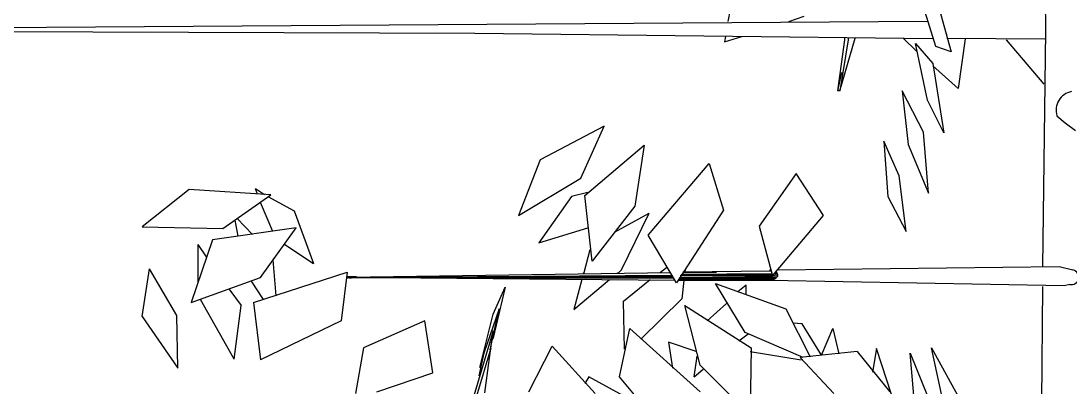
# Model space of a CAD drawing. Header units: millimetres. Extents: x 563079 to 571925, y 2063830 to 2067381.
# Drawn here: x 570868.21 to 570873.103, y 2066600.11 to 2066601.819 of the extents above; entities that cross this region are included whole.
import ezdxf

# ---------------------------------------------------------------- set-up
doc = ezdxf.new("R2010")
doc.units = ezdxf.units.MM
doc.header["$MEASUREMENT"] = 0
doc.layers.add('SO', color=48, linetype='Continuous')

# ---------------------------------------------------------------- blocks, each defined once
blk = doc.blocks.new('fasfsfsdf')
at = {"color": 99, "linetype": 'ByBlock'}
for p, q in [((596094.1638, 2065635.7386), (596094.1591, 2065636.0597)), ((596092.7081, 2065635.9277), (596092.6796, 2065635.785)), ((596093.65, 2065635.6672), (596093.593, 2065635.8527)), ((596093.6643, 2065635.8492), (596093.7214, 2065635.6422)), ((596093.612, 2065635.785), (596087.6085, 2065635.7421)), ((596092.965, 2065635.785), (596093.0364, 2065635.8099)), ((596091.4998, 2065635.7279), (596087.6085, 2065635.7421)), ((596093.6358, 2065635.7029), (596091.4998, 2065635.7279)), ((596092.6701, 2065635.7136), (596092.6653, 2065635.6886)), ((596092.6653, 2065635.6886), (596092.7462, 2065635.7136)), ((596094.1495, 2065634.6397), (596094.1638, 2065635.7386)), ((596093.1934, 2065635.4603), (596093.2267, 2065635.6993)), ((596093.2029, 2065635.4603), (596093.2742, 2065635.7065)), ((596093.2409, 2065635.6993), (596093.2029, 2065635.4603)), ((596093.2267, 2065635.6993), (596093.2267, 2065635.71)), ((596093.2409, 2065635.7065), (596093.2409, 2065635.6993)), ((596093.4978, 2065635.7065), (596093.5597, 2065635.6458)), ((596093.5549, 2065635.6815), (596093.6358, 2065635.5887)), ((596093.612, 2065635.4175), (596093.5549, 2065635.6815)), ((596093.7214, 2065635.6422), (596093.65, 2065635.6672)), ((596093.7024, 2065635.7065), (596094.1591, 2065635.7029)), ((596093.788, 2065635.7029), (596093.7547, 2065635.471)), ((596093.9783, 2065635.6993), (596094.1543, 2065635.4924)), ((596093.6358, 2065635.5887), (596093.6881, 2065635.264)), ((596093.7547, 2065635.471), (596093.6358, 2065635.578)), ((596093.1934, 2065635.4603), (596093.2124, 2065635.5459)), ((596093.2029, 2065635.4603), (596093.1934, 2065635.4603)), ((596093.4931, 2065635.4603), (596093.5216, 2065635.2105)), ((596093.593, 2065635.2676), (596093.4931, 2065635.4603)), ((596093.6881, 2065635.264), (596093.612, 2065635.4175)), ((596094.2152, 2065635.3441), (596094.2542, 2065635.3104)), ((596094.2152, 2065635.3441), (596094.2152, 2065635.3441)), ((596092.104, 2065635.2962), (596091.8043, 2065635.1392)), ((596091.9946, 2065635.0535), (596092.104, 2065635.2962)), ((596094.2542, 2065635.3104), (596094.3018, 2065635.2748)), ((596093.4074, 2065635.2248), (596093.4265, 2065634.9679)), ((596093.4788, 2065635.0642), (596093.4074, 2065635.2248)), ((596093.6167, 2065634.9822), (596093.593, 2065635.2676)), ((596092.0136, 2065634.9715), (596092.2895, 2065635.207)), ((596092.2895, 2065635.207), (596092.2467, 2065634.9215)), ((596093.5216, 2065635.2105), (596093.6167, 2065634.9822)), ((596091.8043, 2065635.1392), (596091.7044, 2065634.8787)), ((596092.3085, 2065634.786), (596092.594, 2065635.1213)), ((596092.594, 2065635.1213), (596092.6606, 2065634.9037)), ((596091.7044, 2065634.8787), (596091.9946, 2065635.0535)), ((596092.9983, 2065635.075), (596092.8271, 2065634.8288)), ((596093.1268, 2065634.8787), (596092.9983, 2065635.075)), ((596093.5121, 2065634.8038), (596093.4788, 2065635.0642)), ((596090.1678, 2065635), (596089.949, 2065634.8252)), ((596090.5484, 2065634.9751), (596090.1678, 2065635)), ((596090.5199, 2065634.9751), (596090.477, 2065635.0036)), ((596090.4866, 2065634.9786), (596090.477, 2065635.0036)), ((596092.0279, 2065634.9858), (596091.9518, 2065634.9679)), ((596090.3248, 2065634.8181), (596090.5484, 2065634.9751)), ((596090.5579, 2065634.8038), (596090.5008, 2065634.9394)), ((596090.5341, 2065634.9679), (596090.6578, 2065634.9001)), ((596091.9518, 2065634.9679), (596091.7995, 2065634.7503)), ((596092.0469, 2065634.6647), (596092.0136, 2065634.9715)), ((596093.4265, 2065634.9679), (596093.5121, 2065634.8038)), ((596090.6578, 2065634.9001), (596090.7482, 2065634.6539)), ((596092.2467, 2065634.9215), (596092.0469, 2065634.6647)), ((596092.1515, 2065634.8002), (596092.3133, 2065634.8894)), ((596092.1848, 2065634.6254), (596092.3133, 2065634.8894)), ((596092.6606, 2065634.9037), (596092.4417, 2065634.5648)), ((596090.3962, 2065634.7824), (596090.3819, 2065634.8573)), ((596090.4628, 2065634.7895), (596090.3914, 2065634.8644)), ((596092.8889, 2065634.5969), (596093.1268, 2065634.8787)), ((596089.949, 2065634.8252), (596090.3248, 2065634.8181)), ((596090.6673, 2065634.8216), (596090.2772, 2065634.7645)), ((596090.5008, 2065634.5897), (596090.6673, 2065634.8216)), ((596091.7995, 2065634.7503), (596092.0279, 2065634.8216)), ((596092.4417, 2065634.5648), (596092.3085, 2065634.786)), ((596092.8271, 2065634.8288), (596092.8889, 2065634.5969)), ((596090.2772, 2065634.7645), (596090.1773, 2065634.472)), ((596090.2106, 2065634.5683), (596090.2106, 2065634.7431)), ((596090.2487, 2065634.6861), (596090.2106, 2065634.7431)), ((596090.6102, 2065634.7467), (596090.7482, 2065634.6539)), ((596092.0374, 2065634.7182), (596092.0088, 2065634.6111)), ((596090.5579, 2065634.6718), (596090.5722, 2065634.5041)), ((596092.3656, 2065634.6147), (596092.3942, 2065634.6361)), ((596092.9127, 2065634.6254), (596094.2257, 2065634.6397)), ((596094.2257, 2065634.6397), (596094.2901, 2065634.6246)), ((596089.949, 2065634.4078), (596089.9823, 2065634.629)), ((596090.1107, 2065634.4113), (596089.9823, 2065634.629)), ((596090.1773, 2065634.472), (596090.5008, 2065634.5897)), ((596090.4675, 2065634.472), (596090.9052, 2065634.6147)), ((596090.9052, 2065634.6147), (596090.8766, 2065634.3864)), ((596092.4132, 2065634.6111), (596090.9052, 2065634.5897)), ((596090.9052, 2065634.5897), (596090.9052, 2065634.5933)), ((596090.9052, 2065634.5933), (596090.948, 2065634.5933)), ((596090.9052, 2065634.5897), (596092.4227, 2065634.5897)), ((596090.9099, 2065634.5862), (596090.9052, 2065634.5897)), ((596090.9052, 2065634.5897), (596090.9242, 2065634.5862)), ((596090.9147, 2065634.5862), (596090.9052, 2065634.5897)), ((596090.9099, 2065634.5897), (596092.4179, 2065634.6004)), ((596092.4179, 2065634.5969), (596090.9099, 2065634.5897)), ((596092.4227, 2065634.5933), (596090.9099, 2065634.5897)), ((596090.9099, 2065634.5897), (596092.4275, 2065634.5862)), ((596092.4322, 2065634.5755), (596090.9099, 2065634.5897)), ((596090.9099, 2065634.5897), (596090.9099, 2065634.5862)), ((596092.0088, 2065634.6076), (596092.0041, 2065634.6076)), ((596092.0088, 2065634.6111), (596092.0088, 2065634.6076)), ((596092.1658, 2065634.6076), (596092.1658, 2065634.6111)), ((596092.1658, 2065634.6111), (596092.1706, 2065634.6111)), ((596092.1706, 2065634.6111), (596092.1848, 2065634.6254)), ((596092.3656, 2065634.6111), (596092.3656, 2065634.6147)), ((596092.3656, 2065634.6111), (596092.3656, 2065634.6111)), ((596092.4179, 2065634.6004), (596092.4179, 2065634.5969)), ((596092.4227, 2065634.5897), (596092.4227, 2065634.5933)), ((596092.456, 2065634.5897), (596092.9127, 2065634.5933)), ((596092.456, 2065634.5862), (596092.456, 2065634.5897)), ((596092.456, 2065634.5897), (596092.9079, 2065634.5897)), ((596092.4608, 2065634.5969), (596092.4608, 2065634.6004)), ((596092.4608, 2065634.6004), (596092.8841, 2065634.6004)), ((596092.8841, 2065634.5969), (596092.4608, 2065634.5969)), ((596092.4655, 2065634.604), (596092.8841, 2065634.6076)), ((596092.8841, 2065634.604), (596092.4655, 2065634.6004)), ((596092.4655, 2065634.6004), (596092.4655, 2065634.604)), ((596092.8794, 2065634.6183), (596092.4703, 2065634.6147)), ((596092.4703, 2065634.6147), (596092.6273, 2065634.6147)), ((596092.4845, 2065634.6325), (596092.4798, 2065634.6183)), ((596092.4798, 2065634.6183), (596092.4798, 2065634.6147)), ((596092.4798, 2065634.6147), (596092.4798, 2065634.6147)), ((596092.8604, 2065634.6183), (596092.8604, 2065634.6183)), ((596092.8746, 2065634.6254), (596092.8794, 2065634.6254)), ((596092.8794, 2065634.6254), (596092.8794, 2065634.6254)), ((596092.8841, 2065634.6004), (596092.8841, 2065634.604)), ((596092.8889, 2065634.5969), (596092.8841, 2065634.5969)), ((596092.9127, 2065634.5933), (596092.8841, 2065634.5755)), ((596092.9127, 2065634.6004), (596092.8889, 2065634.5969)), ((596092.8937, 2065634.604), (596092.9127, 2065634.6076)), ((596092.9079, 2065634.6111), (596092.8984, 2065634.6076)), ((596092.9032, 2065634.6147), (596092.9032, 2065634.6111)), ((596092.9032, 2065634.6111), (596092.9079, 2065634.6111)), ((596092.9079, 2065634.6111), (596092.9079, 2065634.6218)), ((596092.9127, 2065634.6076), (596092.9079, 2065634.6111)), ((596092.9127, 2065634.5933), (596092.9127, 2065634.6076)), ((596092.9127, 2065634.604), (596092.9127, 2065634.6004)), ((596092.9127, 2065634.5933), (596092.9127, 2065634.6004)), ((596092.9127, 2065634.5969), (596092.9127, 2065634.5933)), ((596090.5151, 2065634.4863), (596090.458, 2065634.5719)), ((596090.9242, 2065634.5862), (596090.9147, 2065634.5862)), ((596091.5855, 2065634.4185), (596091.6425, 2065634.5433)), ((596091.6425, 2065634.5433), (596091.5855, 2065634.3079)), ((596091.9993, 2065634.579), (596091.9613, 2065634.4399)), ((596091.9613, 2065634.4399), (596092.1278, 2065634.579)), ((596092.1944, 2065634.4791), (596092.318, 2065634.579)), ((596092.4465, 2065634.5755), (596092.4512, 2065634.579)), ((596092.8841, 2065634.5755), (596092.4465, 2065634.5755)), ((596092.9032, 2065634.5826), (596092.4512, 2065634.5826)), ((596092.4512, 2065634.579), (596092.8984, 2065634.579)), ((596092.9032, 2065634.5862), (596092.456, 2065634.5862)), ((596092.475, 2065634.5755), (596092.4655, 2065634.4898)), ((596092.6225, 2065634.5612), (596092.9507, 2065634.4434)), ((596092.7605, 2065634.3328), (596092.6225, 2065634.5612)), ((596092.7652, 2065634.554), (596092.7272, 2065634.5219)), ((596092.7652, 2065634.5077), (596092.7652, 2065634.554)), ((596094.2494, 2065634.5505), (596092.8746, 2065634.5755)), ((596092.9032, 2065634.5826), (596092.9032, 2065634.5862)), ((596092.9032, 2065634.5862), (596092.9032, 2065634.5826)), ((596094.1448, 2065634.0082), (596094.1495, 2065634.5469)), ((596094.2748, 2065634.5568), (596094.2494, 2065634.5505)), ((596090.3534, 2065634.5362), (596090.4104, 2065634.4577)), ((596092.4655, 2065634.4898), (596092.2752, 2065634.3007)), ((596090.3771, 2065634.208), (596090.2202, 2065634.4863)), ((596090.3771, 2065634.208), (596090.4104, 2065634.4577)), ((596090.4675, 2065634.472), (596090.5008, 2065634.2044)), ((596091.614, 2065634.4434), (596091.5426, 2065634.2365)), ((596091.5712, 2065634.2508), (596091.614, 2065634.4434)), ((596092.1991, 2065634.2543), (596092.1944, 2065634.4791)), ((596092.4798, 2065634.4577), (596092.789, 2065634.2615)), ((596092.5511, 2065634.1794), (596092.4798, 2065634.4577)), ((596092.6748, 2065634.4684), (596092.5844, 2065634.3864)), ((596092.9507, 2065634.4434), (596093.0649, 2065634.2187)), ((596089.949, 2065634.4078), (596090.1155, 2065634.1652)), ((596090.1155, 2065634.1652), (596090.1107, 2065634.4113)), ((596091.5236, 2065634.1687), (596091.5855, 2065634.4185)), ((596090.8766, 2065634.3864), (596090.5008, 2065634.2044)), ((596091.2667, 2065634.3864), (596090.9813, 2065634.2615)), ((596091.3048, 2065634.1437), (596091.2667, 2065634.3864)), ((596092.1753, 2065634.1259), (596092.2229, 2065634.3507)), ((596092.2229, 2065634.3507), (596092.5511, 2065634.0546)), ((596093.0269, 2065634.3721), (596092.984, 2065634.3757)), ((596093.1172, 2065634.2258), (596093.0269, 2065634.3721)), ((596093.1172, 2065634.2258), (596093.1696, 2065634.3507)), ((596093.1696, 2065634.3507), (596093.1981, 2065634.2329)), ((596091.5855, 2065634.34), (596091.4951, 2065634.0367)), ((596091.5474, 2065634.051), (596091.5855, 2065634.34)), ((596091.5855, 2065634.3079), (596091.5807, 2065634.3007)), ((596092.7319, 2065634.2936), (596092.7747, 2065634.3257)), ((596093.0316, 2065634.2151), (596092.7605, 2065634.3328)), ((596090.9813, 2065634.2615), (596090.9432, 2065634.0474)), ((596091.5093, 2065634.0367), (596091.5759, 2065634.2615)), ((596091.752, 2065634.0546), (596091.8614, 2065634.2686)), ((596091.8614, 2065634.2686), (596092.0612, 2065634.0474)), ((596092.5321, 2065634.2436), (596092.4037, 2065634.2865)), ((596092.4037, 2065634.2865), (596092.4227, 2065634.1652)), ((596092.789, 2065634.2615), (596092.7842, 2065633.9475)), ((596093.3741, 2065634.2579), (596093.3551, 2065634.1473)), ((596093.5073, 2065633.8476), (596093.3741, 2065634.2579)), ((596093.6881, 2065633.9939), (596093.631, 2065634.2615)), ((596093.631, 2065634.2615), (596093.769, 2065634.0082)), ((596091.5426, 2065634.2365), (596091.5189, 2065634.1295)), ((596092.5226, 2065634.1259), (596092.5369, 2065634.2222)), ((596092.7842, 2065634.2436), (596093.0221, 2065634.2044)), ((596093.2837, 2065634.2436), (596093.0173, 2065634.2151)), ((596093.1743, 2065634.0474), (596093.0173, 2065634.2151)), ((596093.2837, 2065634.2436), (596093.436, 2065634.0546)), ((596093.5549, 2065633.9582), (596093.5311, 2065634.2365)), ((596093.5311, 2065634.2365), (596093.6596, 2065633.919)), ((596091.5236, 2065634.1687), (596091.5331, 2065634.1937)), ((596092.5226, 2065634.1259), (596092.5654, 2065634.1616)), ((596092.7842, 2065633.9475), (596092.5511, 2065634.1794)), ((596091.0431, 2065634.0546), (596091.3048, 2065634.1437)), ((596092.0326, 2065634.1259), (596092.0136, 2065634.0938)), ((596092.2895, 2065633.9832), (596092.0326, 2065634.1259)), ((596092.4227, 2065633.8298), (596092.1753, 2065634.1259))]:
    blk.add_line(p, q, dxfattribs=at)
for centre, major_axis, start_param, end_param in [((596094.2989, 2065635.3705), (-0.0621, 0.0621), -0.60005, 1.090489), ((596094.2822, 2065634.5907), (0.0246, 0.0246), 3.712575, 6.838521)]:
    blk.add_ellipse(centre, major_axis=major_axis, ratio=1, start_param=start_param, end_param=end_param, dxfattribs=at)

msp = doc.modelspace()

# ---------------------------------------------------------------- block references
at = {"layer": 'SO', "color": 4}
msp.add_blockref('fasfsfsdf', (-25221.17383, 966.03249), dxfattribs=at)

doc.saveas('drawing.dxf')
